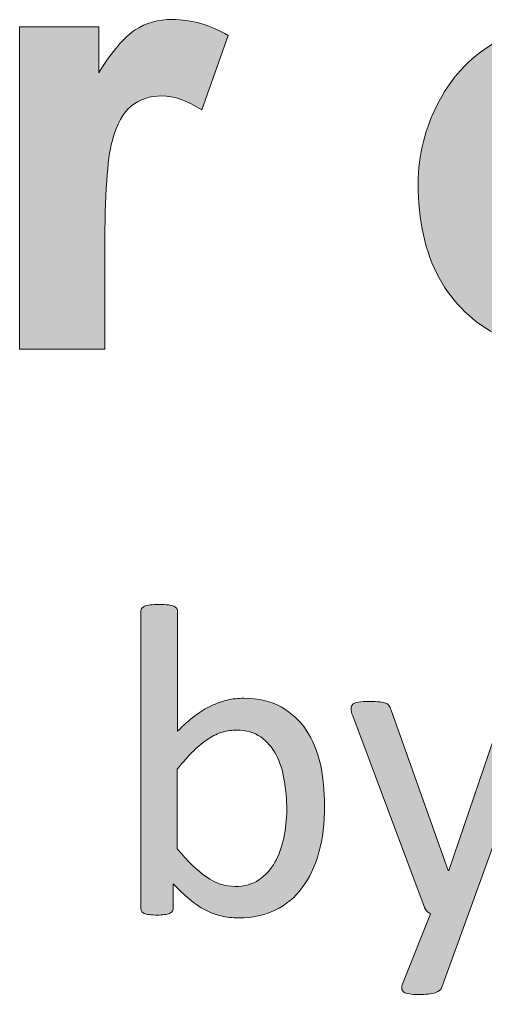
# Model space of a CAD drawing. Header units: inches. Extents: x 247 to 2765, y -1897 to -1110.
# Drawn here: x 681.23 to 685.27, y -1879.72 to -1871.26 of the extents above; entities that cross this region are included whole.
import ezdxf

# ---------------------------------------------------------------- set-up
doc = ezdxf.new("R2010")
doc.units = ezdxf.units.IN
doc.header["$MEASUREMENT"] = 0
doc.layers.add('Layer 1', color=7, linetype='Continuous')

# ---------------------------------------------------------------- blocks, each defined once
blk = doc.blocks.new('block 48')
at = {"layer": 'Layer 1', "true_color": 0x010202}
h = blk.add_hatch(color=98, dxfattribs=at)
h.dxf.hatch_style = 2
edge = h.paths.add_edge_path()
edge.add_spline(control_points=[(683.874, -1878.0855), (683.874, -1878.2357), (683.8582, -1878.3708), (683.8251, -1878.4896), (683.7917, -1878.6095), (683.7441, -1878.7122), (683.6804, -1878.7969), (683.6167, -1878.8817), (683.5398, -1878.9465), (683.4461, -1878.9919), (683.3538, -1879.0367), (683.2474, -1879.0595), (683.1295, -1879.0595), (683.0748, -1879.0595), (683.0224, -1879.054), (682.9755, -1879.0429), (682.9287, -1879.0319), (682.8825, -1879.014), (682.8377, -1878.9899), (682.7919, -1878.9668), (682.7471, -1878.9354), (682.702, -1878.8975), (682.6572, -1878.8596), (682.609, -1878.8149), (682.5601, -1878.7625), (682.5601, -1878.7625), (682.5601, -1878.9747), (682.5601, -1878.9747), (682.5601, -1878.985), (682.557, -1878.995), (682.5525, -1879.0016), (682.547, -1879.0099), (682.5387, -1879.0154), (682.5284, -1879.0202), (682.5167, -1879.026), (682.5022, -1879.0285), (682.485, -1879.0305), (682.4664, -1879.0333), (682.4457, -1879.0347), (682.4181, -1879.0347), (682.3926, -1879.0347), (682.3706, -1879.0333), (682.3527, -1879.0305), (682.3334, -1879.0285), (682.3189, -1879.0243), (682.3086, -1879.0202), (682.2969, -1879.0154), (682.2879, -1879.0109), (682.2851, -1879.0016), (682.281, -1878.994), (682.2796, -1878.985), (682.2796, -1878.9747), (682.2796, -1878.9747), (682.2796, -1876.4005), (682.2796, -1876.4005), (682.2796, -1876.3902), (682.2817, -1876.3812), (682.2858, -1876.373), (682.2913, -1876.3661), (682.2989, -1876.3592), (682.3113, -1876.3537), (682.3227, -1876.3489), (682.3396, -1876.3447), (682.3602, -1876.342), (682.3819, -1876.3399), (682.4071, -1876.3385), (682.4381, -1876.3385), (682.4708, -1876.3385), (682.4967, -1876.3392), (682.518, -1876.342), (682.5387, -1876.3447), (682.5545, -1876.3496), (682.5663, -1876.3537), (682.5773, -1876.3592), (682.5862, -1876.3654), (682.5907, -1876.373), (682.5966, -1876.3812), (682.598, -1876.3902), (682.598, -1876.4005), (682.598, -1876.4005), (682.598, -1877.4389), (682.598, -1877.4389), (682.6496, -1877.3865), (682.6992, -1877.3417), (682.7482, -1877.3059), (682.7971, -1877.269), (682.8439, -1877.2394), (682.8887, -1877.2184), (682.9356, -1877.1957), (682.9824, -1877.1791), (683.0282, -1877.1678), (683.0744, -1877.1581), (683.124, -1877.1526), (683.1743, -1877.1526), (683.2997, -1877.1526), (683.4079, -1877.1774), (683.4975, -1877.2281), (683.5864, -1877.279), (683.6594, -1877.3459), (683.7145, -1877.4289), (683.7703, -1877.5136), (683.8103, -1877.6125), (683.8372, -1877.7245), (683.8623, -1877.8396), (683.874, -1877.9591), (683.874, -1878.0855)], knot_values=[0, 0, 0, 0, 1, 1, 1, 2, 2, 2, 3, 3, 3, 4, 4, 4, 5, 5, 5, 6, 6, 6, 7, 7, 7, 8, 8, 8, 9, 9, 9, 10, 10, 10, 11, 11, 11, 12, 12, 12, 13, 13, 13, 14, 14, 14, 15, 15, 15, 16, 16, 16, 17, 17, 17, 18, 18, 18, 19, 19, 19, 20, 20, 20, 21, 21, 21, 22, 22, 22, 23, 23, 23, 24, 24, 24, 25, 25, 25, 26, 26, 26, 27, 27, 27, 28, 28, 28, 29, 29, 29, 30, 30, 30, 31, 31, 31, 32, 32, 32, 33, 33, 33, 34, 34, 34, 35, 35, 35, 35], degree=3, periodic=1)
edge = h.paths.add_edge_path()
edge.add_spline(control_points=[(683.5454, -1878.1217), (683.5454, -1878.0328), (683.5378, -1877.9467), (683.524, -1877.8644), (683.5102, -1877.781), (683.4875, -1877.7073), (683.453, -1877.6428), (683.4193, -1877.5774), (683.3745, -1877.5267), (683.3194, -1877.4882), (683.2639, -1877.4489), (683.1946, -1877.4289), (683.112, -1877.4289), (683.0706, -1877.4289), (683.0307, -1877.4351), (682.9893, -1877.4461), (682.9494, -1877.4578), (682.9084, -1877.4771), (682.867, -1877.504), (682.8253, -1877.5309), (682.7826, -1877.566), (682.7378, -1877.608), (682.6937, -1877.6508), (682.6458, -1877.7038), (682.5959, -1877.7679), (682.5959, -1877.7679), (682.5959, -1878.4597), (682.5959, -1878.4597), (682.6841, -1878.5665), (682.7681, -1878.6478), (682.8481, -1878.7036), (682.929, -1878.7597), (683.0121, -1878.7866), (683.0982, -1878.7866), (683.1791, -1878.7866), (683.247, -1878.7673), (683.3042, -1878.7287), (683.3607, -1878.6912), (683.4069, -1878.6392), (683.4434, -1878.5758), (683.4785, -1878.5124), (683.5047, -1878.4407), (683.5206, -1878.3629), (683.5364, -1878.2823), (683.5454, -1878.2027), (683.5454, -1878.1217)], knot_values=[0, 0, 0, 0, 1, 1, 1, 2, 2, 2, 3, 3, 3, 4, 4, 4, 5, 5, 5, 6, 6, 6, 7, 7, 7, 8, 8, 8, 9, 9, 9, 10, 10, 10, 11, 11, 11, 12, 12, 12, 13, 13, 13, 14, 14, 14, 15, 15, 15, 15], degree=3, periodic=1)
h = blk.add_hatch(color=98, dxfattribs=at)
h.dxf.hatch_style = 2
edge = h.paths.add_edge_path()
edge.add_spline(control_points=[(685.1232, -1879.0229), (685.1232, -1879.0229), (684.8924, -1879.6613), (684.8924, -1879.6613), (684.8852, -1879.682), (684.8662, -1879.6978), (684.8338, -1879.7089), (684.8021, -1879.7199), (684.7539, -1879.7247), (684.6912, -1879.7247), (684.6567, -1879.7247), (684.6302, -1879.7233), (684.6099, -1879.7199), (684.5892, -1879.7171), (684.5734, -1879.7116), (684.5623, -1879.704), (684.5513, -1879.6958), (684.5451, -1879.6858), (684.5437, -1879.673), (684.5431, -1879.6599), (684.5458, -1879.6448), (684.5527, -1879.6262), (684.5527, -1879.6262), (684.7921, -1879.0229), (684.7921, -1879.0229), (684.7808, -1879.0174), (684.7701, -1879.0109), (684.7587, -1878.9992), (684.7498, -1878.9875), (684.7415, -1878.9751), (684.7374, -1878.962), (684.7374, -1878.962), (684.1186, -1877.3059), (684.1186, -1877.3059), (684.1083, -1877.279), (684.1035, -1877.2566), (684.1035, -1877.2415), (684.1035, -1877.2263), (684.109, -1877.2139), (684.1186, -1877.205), (684.1283, -1877.1953), (684.1448, -1877.1898), (684.1689, -1877.1853), (684.1923, -1877.1819), (684.2227, -1877.1805), (684.2619, -1877.1805), (684.3005, -1877.1805), (684.3301, -1877.1812), (684.3536, -1877.1833), (684.3749, -1877.1853), (684.3915, -1877.1905), (684.4046, -1877.1943), (684.4177, -1877.1998), (684.4273, -1877.2067), (684.4328, -1877.2163), (684.439, -1877.2256), (684.4445, -1877.2387), (684.4514, -1877.2553), (684.4514, -1877.2553), (684.9461, -1878.6471), (684.9461, -1878.6471), (684.9461, -1878.6471), (684.9523, -1878.6471), (684.9523, -1878.6471), (684.9523, -1878.6471), (685.4302, -1877.2477), (685.4302, -1877.2477), (685.4374, -1877.2236), (685.4474, -1877.2077), (685.4584, -1877.1998), (685.4681, -1877.1926), (685.4846, -1877.1884), (685.5073, -1877.184), (685.5294, -1877.1805), (685.5611, -1877.1791), (685.6031, -1877.1791), (685.6396, -1877.1791), (685.6686, -1877.1805), (685.692, -1877.184), (685.714, -1877.1884), (685.7306, -1877.1936), (685.743, -1877.2036), (685.754, -1877.2108), (685.7595, -1877.2243), (685.7595, -1877.2401), (685.7595, -1877.2553), (685.7554, -1877.2756), (685.7485, -1877.298), (685.7485, -1877.298), (685.1232, -1879.0229), (685.1232, -1879.0229)], knot_values=[0, 0, 0, 0, 1, 1, 1, 2, 2, 2, 3, 3, 3, 4, 4, 4, 5, 5, 5, 6, 6, 6, 7, 7, 7, 8, 8, 8, 9, 9, 9, 10, 10, 10, 11, 11, 11, 12, 12, 12, 13, 13, 13, 14, 14, 14, 15, 15, 15, 16, 16, 16, 17, 17, 17, 18, 18, 18, 19, 19, 19, 20, 20, 20, 21, 21, 21, 22, 22, 22, 23, 23, 23, 24, 24, 24, 25, 25, 25, 26, 26, 26, 27, 27, 27, 28, 28, 28, 29, 29, 29, 30, 30, 30, 30], degree=3, periodic=1)
at = {"layer": 'Layer 1', "lineweight": 0}
for points, knots in [([(683.874, -1878.0855), (683.874, -1878.2357), (683.8582, -1878.3708), (683.8251, -1878.4896), (683.7917, -1878.6095), (683.7441, -1878.7122), (683.6804, -1878.7969), (683.6167, -1878.8817), (683.5398, -1878.9465), (683.4461, -1878.9919), (683.3538, -1879.0367), (683.2474, -1879.0595), (683.1295, -1879.0595), (683.0748, -1879.0595), (683.0224, -1879.054), (682.9755, -1879.0429), (682.9287, -1879.0319), (682.8825, -1879.014), (682.8377, -1878.9899), (682.7919, -1878.9668), (682.7471, -1878.9354), (682.702, -1878.8975), (682.6572, -1878.8596), (682.609, -1878.8149), (682.5601, -1878.7625), (682.5601, -1878.7625), (682.5601, -1878.9747), (682.5601, -1878.9747), (682.5601, -1878.985), (682.557, -1878.995), (682.5525, -1879.0016), (682.547, -1879.0099), (682.5387, -1879.0154), (682.5284, -1879.0202), (682.5167, -1879.026), (682.5022, -1879.0285), (682.485, -1879.0305), (682.4664, -1879.0333), (682.4457, -1879.0347), (682.4181, -1879.0347), (682.3926, -1879.0347), (682.3706, -1879.0333), (682.3527, -1879.0305), (682.3334, -1879.0285), (682.3189, -1879.0243), (682.3086, -1879.0202), (682.2969, -1879.0154), (682.2879, -1879.0109), (682.2851, -1879.0016), (682.281, -1878.994), (682.2796, -1878.985), (682.2796, -1878.9747), (682.2796, -1878.9747), (682.2796, -1876.4005), (682.2796, -1876.4005), (682.2796, -1876.3902), (682.2817, -1876.3812), (682.2858, -1876.373), (682.2913, -1876.3661), (682.2989, -1876.3592), (682.3113, -1876.3537), (682.3227, -1876.3489), (682.3396, -1876.3447), (682.3602, -1876.342), (682.3819, -1876.3399), (682.4071, -1876.3385), (682.4381, -1876.3385), (682.4708, -1876.3385), (682.4967, -1876.3392), (682.518, -1876.342), (682.5387, -1876.3447), (682.5545, -1876.3496), (682.5663, -1876.3537), (682.5773, -1876.3592), (682.5862, -1876.3654), (682.5907, -1876.373), (682.5966, -1876.3812), (682.598, -1876.3902), (682.598, -1876.4005), (682.598, -1876.4005), (682.598, -1877.4389), (682.598, -1877.4389), (682.6496, -1877.3865), (682.6992, -1877.3417), (682.7482, -1877.3059), (682.7971, -1877.269), (682.8439, -1877.2394), (682.8887, -1877.2184), (682.9356, -1877.1957), (682.9824, -1877.1791), (683.0282, -1877.1678), (683.0744, -1877.1581), (683.124, -1877.1526), (683.1743, -1877.1526), (683.2997, -1877.1526), (683.4079, -1877.1774), (683.4975, -1877.2281), (683.5864, -1877.279), (683.6594, -1877.3459), (683.7145, -1877.4289), (683.7703, -1877.5136), (683.8103, -1877.6125), (683.8372, -1877.7245), (683.8623, -1877.8396), (683.874, -1877.9591), (683.874, -1878.0855)], [0, 0, 0, 0, 1, 1, 1, 2, 2, 2, 3, 3, 3, 4, 4, 4, 5, 5, 5, 6, 6, 6, 7, 7, 7, 8, 8, 8, 9, 9, 9, 10, 10, 10, 11, 11, 11, 12, 12, 12, 13, 13, 13, 14, 14, 14, 15, 15, 15, 16, 16, 16, 17, 17, 17, 18, 18, 18, 19, 19, 19, 20, 20, 20, 21, 21, 21, 22, 22, 22, 23, 23, 23, 24, 24, 24, 25, 25, 25, 26, 26, 26, 27, 27, 27, 28, 28, 28, 29, 29, 29, 30, 30, 30, 31, 31, 31, 32, 32, 32, 33, 33, 33, 34, 34, 34, 35, 35, 35, 35]), ([(685.1232, -1879.0229), (685.1232, -1879.0229), (684.8924, -1879.6613), (684.8924, -1879.6613), (684.8852, -1879.682), (684.8662, -1879.6978), (684.8338, -1879.7089), (684.8021, -1879.7199), (684.7539, -1879.7247), (684.6912, -1879.7247), (684.6567, -1879.7247), (684.6302, -1879.7233), (684.6099, -1879.7199), (684.5892, -1879.7171), (684.5734, -1879.7116), (684.5623, -1879.704), (684.5513, -1879.6958), (684.5451, -1879.6858), (684.5437, -1879.673), (684.5431, -1879.6599), (684.5458, -1879.6448), (684.5527, -1879.6262), (684.5527, -1879.6262), (684.7921, -1879.0229), (684.7921, -1879.0229), (684.7808, -1879.0174), (684.7701, -1879.0109), (684.7587, -1878.9992), (684.7498, -1878.9875), (684.7415, -1878.9751), (684.7374, -1878.962), (684.7374, -1878.962), (684.1186, -1877.3059), (684.1186, -1877.3059), (684.1083, -1877.279), (684.1035, -1877.2566), (684.1035, -1877.2415), (684.1035, -1877.2263), (684.109, -1877.2139), (684.1186, -1877.205), (684.1283, -1877.1953), (684.1448, -1877.1898), (684.1689, -1877.1853), (684.1923, -1877.1819), (684.2227, -1877.1805), (684.2619, -1877.1805), (684.3005, -1877.1805), (684.3301, -1877.1812), (684.3536, -1877.1833), (684.3749, -1877.1853), (684.3915, -1877.1905), (684.4046, -1877.1943), (684.4177, -1877.1998), (684.4273, -1877.2067), (684.4328, -1877.2163), (684.439, -1877.2256), (684.4445, -1877.2387), (684.4514, -1877.2553), (684.4514, -1877.2553), (684.9461, -1878.6471), (684.9461, -1878.6471), (684.9461, -1878.6471), (684.9523, -1878.6471), (684.9523, -1878.6471), (684.9523, -1878.6471), (685.4302, -1877.2477), (685.4302, -1877.2477), (685.4374, -1877.2236), (685.4474, -1877.2077), (685.4584, -1877.1998), (685.4681, -1877.1926), (685.4846, -1877.1884), (685.5073, -1877.184), (685.5294, -1877.1805), (685.5611, -1877.1791), (685.6031, -1877.1791), (685.6396, -1877.1791), (685.6686, -1877.1805), (685.692, -1877.184), (685.714, -1877.1884), (685.7306, -1877.1936), (685.743, -1877.2036), (685.754, -1877.2108), (685.7595, -1877.2243), (685.7595, -1877.2401), (685.7595, -1877.2553), (685.7554, -1877.2756), (685.7485, -1877.298), (685.7485, -1877.298), (685.1232, -1879.0229), (685.1232, -1879.0229)], [0, 0, 0, 0, 1, 1, 1, 2, 2, 2, 3, 3, 3, 4, 4, 4, 5, 5, 5, 6, 6, 6, 7, 7, 7, 8, 8, 8, 9, 9, 9, 10, 10, 10, 11, 11, 11, 12, 12, 12, 13, 13, 13, 14, 14, 14, 15, 15, 15, 16, 16, 16, 17, 17, 17, 18, 18, 18, 19, 19, 19, 20, 20, 20, 21, 21, 21, 22, 22, 22, 23, 23, 23, 24, 24, 24, 25, 25, 25, 26, 26, 26, 27, 27, 27, 28, 28, 28, 29, 29, 29, 30, 30, 30, 30]), ([(683.5454, -1878.1217), (683.5454, -1878.0328), (683.5378, -1877.9467), (683.524, -1877.8644), (683.5102, -1877.781), (683.4875, -1877.7073), (683.453, -1877.6428), (683.4193, -1877.5774), (683.3745, -1877.5267), (683.3194, -1877.4882), (683.2639, -1877.4489), (683.1946, -1877.4289), (683.112, -1877.4289), (683.0706, -1877.4289), (683.0307, -1877.4351), (682.9893, -1877.4461), (682.9494, -1877.4578), (682.9084, -1877.4771), (682.867, -1877.504), (682.8253, -1877.5309), (682.7826, -1877.566), (682.7378, -1877.608), (682.6937, -1877.6508), (682.6458, -1877.7038), (682.5959, -1877.7679), (682.5959, -1877.7679), (682.5959, -1878.4597), (682.5959, -1878.4597), (682.6841, -1878.5665), (682.7681, -1878.6478), (682.8481, -1878.7036), (682.929, -1878.7597), (683.0121, -1878.7866), (683.0982, -1878.7866), (683.1791, -1878.7866), (683.247, -1878.7673), (683.3042, -1878.7287), (683.3607, -1878.6912), (683.4069, -1878.6392), (683.4434, -1878.5758), (683.4785, -1878.5124), (683.5047, -1878.4407), (683.5206, -1878.3629), (683.5364, -1878.2823), (683.5454, -1878.2027), (683.5454, -1878.1217)], [0, 0, 0, 0, 1, 1, 1, 2, 2, 2, 3, 3, 3, 4, 4, 4, 5, 5, 5, 6, 6, 6, 7, 7, 7, 8, 8, 8, 9, 9, 9, 10, 10, 10, 11, 11, 11, 12, 12, 12, 13, 13, 13, 14, 14, 14, 15, 15, 15, 15])]:
    blk.add_open_spline(points, degree=3, knots=knots, dxfattribs=at)
blk = doc.blocks.new('block 49')
at = {"layer": 'Layer 1', "true_color": 0x010101}
h = blk.add_hatch(color=18, dxfattribs=at)
h.dxf.hatch_style = 2
edge = h.paths.add_edge_path()
edge.add_spline(control_points=[(681.9668, -1874.1206), (681.9668, -1874.1206), (681.2261, -1874.1206), (681.2261, -1874.1206), (681.2261, -1874.1206), (681.2261, -1871.3228), (681.2261, -1871.3228), (681.2261, -1871.3228), (681.9138, -1871.3228), (681.9138, -1871.3228), (681.9138, -1871.3228), (681.9138, -1871.7204), (681.9138, -1871.7204), (682.0316, -1871.5326), (682.1377, -1871.4076), (682.2307, -1871.348), (682.3248, -1871.2884), (682.4312, -1871.2584), (682.5504, -1871.2584), (682.7196, -1871.2584), (682.8818, -1871.3049), (683.0382, -1871.3983), (683.0382, -1871.3983), (682.8095, -1872.0439), (682.8095, -1872.0439), (682.6844, -1871.9629), (682.5683, -1871.9216), (682.4622, -1871.9216), (682.3582, -1871.9216), (682.2707, -1871.9502), (682.1983, -1872.0074), (682.1267, -1872.0642), (682.0702, -1872.1676), (682.0295, -1872.3167), (681.9882, -1872.4662), (681.9668, -1872.7797), (681.9668, -1873.2548), (681.9668, -1873.2548), (681.9668, -1874.1206), (681.9668, -1874.1206)], knot_values=[0, 0, 0, 0, 1, 1, 1, 2, 2, 2, 3, 3, 3, 4, 4, 4, 5, 5, 5, 6, 6, 6, 7, 7, 7, 8, 8, 8, 9, 9, 9, 10, 10, 10, 11, 11, 11, 12, 12, 12, 13, 13, 13, 13], degree=3, periodic=1)
h = blk.add_hatch(color=18, dxfattribs=at)
h.dxf.hatch_style = 2
edge = h.paths.add_edge_path()
edge.add_spline(control_points=[(684.6857, -1872.6819), (684.6857, -1872.4359), (684.7467, -1872.1979), (684.8683, -1871.9681), (684.9895, -1871.7386), (685.1611, -1871.5629), (685.3837, -1871.442), (685.6055, -1871.3197), (685.8536, -1871.2591), (686.1275, -1871.2591), (686.5502, -1871.2591), (686.8981, -1871.3976), (687.1675, -1871.6715), (687.4383, -1871.9464), (687.5734, -1872.2947), (687.5734, -1872.7133), (687.5734, -1873.1367), (687.4359, -1873.4874), (687.1634, -1873.7657), (686.8909, -1874.0444), (686.5467, -1874.1836), (686.1319, -1874.1836), (685.8749, -1874.1836), (685.631, -1874.1254), (685.3981, -1874.0096), (685.1652, -1873.8939), (684.9889, -1873.7237), (684.8676, -1873.5008), (684.7463, -1873.2779), (684.6857, -1873.0037), (684.6857, -1872.6819)], knot_values=[0, 0, 0, 0, 1, 1, 1, 2, 2, 2, 3, 3, 3, 4, 4, 4, 5, 5, 5, 6, 6, 6, 7, 7, 7, 8, 8, 8, 9, 9, 9, 10, 10, 10, 10], degree=3, periodic=1)
edge = h.paths.add_edge_path()
edge.add_spline(control_points=[(685.4443, -1872.7215), (685.4443, -1872.9992), (685.5108, -1873.2118), (685.6424, -1873.3592), (685.7747, -1873.5067), (685.9366, -1873.5804), (686.1306, -1873.5804), (686.3235, -1873.5804), (686.4854, -1873.5067), (686.6163, -1873.3592), (686.7472, -1873.2118), (686.8127, -1872.9982), (686.8127, -1872.7164), (686.8127, -1872.4435), (686.7472, -1872.2316), (686.6163, -1872.0842), (686.4854, -1871.9364), (686.3235, -1871.8627), (686.1306, -1871.8627), (685.9369, -1871.8627), (685.774, -1871.9364), (685.6424, -1872.0842), (685.5108, -1872.2306), (685.4443, -1872.4442), (685.4443, -1872.7215)], knot_values=[0, 0, 0, 0, 1, 1, 1, 2, 2, 2, 3, 3, 3, 4, 4, 4, 5, 5, 5, 6, 6, 6, 7, 7, 7, 8, 8, 8, 8], degree=3, periodic=1)
at = {"layer": 'Layer 1', "lineweight": 0}
for points, knots in [([(681.9668, -1874.1206), (681.9668, -1874.1206), (681.2261, -1874.1206), (681.2261, -1874.1206), (681.2261, -1874.1206), (681.2261, -1871.3228), (681.2261, -1871.3228), (681.2261, -1871.3228), (681.9138, -1871.3228), (681.9138, -1871.3228), (681.9138, -1871.3228), (681.9138, -1871.7204), (681.9138, -1871.7204), (682.0316, -1871.5326), (682.1377, -1871.4076), (682.2307, -1871.348), (682.3248, -1871.2884), (682.4312, -1871.2584), (682.5504, -1871.2584), (682.7196, -1871.2584), (682.8818, -1871.3049), (683.0382, -1871.3983), (683.0382, -1871.3983), (682.8095, -1872.0439), (682.8095, -1872.0439), (682.6844, -1871.9629), (682.5683, -1871.9216), (682.4622, -1871.9216), (682.3582, -1871.9216), (682.2707, -1871.9502), (682.1983, -1872.0074), (682.1267, -1872.0642), (682.0702, -1872.1676), (682.0295, -1872.3167), (681.9882, -1872.4662), (681.9668, -1872.7797), (681.9668, -1873.2548), (681.9668, -1873.2548), (681.9668, -1874.1206), (681.9668, -1874.1206)], [0, 0, 0, 0, 1, 1, 1, 2, 2, 2, 3, 3, 3, 4, 4, 4, 5, 5, 5, 6, 6, 6, 7, 7, 7, 8, 8, 8, 9, 9, 9, 10, 10, 10, 11, 11, 11, 12, 12, 12, 13, 13, 13, 13]), ([(684.6857, -1872.6819), (684.6857, -1872.4359), (684.7467, -1872.1979), (684.8683, -1871.9681), (684.9895, -1871.7386), (685.1611, -1871.5629), (685.3837, -1871.442), (685.6055, -1871.3197), (685.8536, -1871.2591), (686.1275, -1871.2591), (686.5502, -1871.2591), (686.8981, -1871.3976), (687.1675, -1871.6715), (687.4383, -1871.9464), (687.5734, -1872.2947), (687.5734, -1872.7133), (687.5734, -1873.1367), (687.4359, -1873.4874), (687.1634, -1873.7657), (686.8909, -1874.0444), (686.5467, -1874.1836), (686.1319, -1874.1836), (685.8749, -1874.1836), (685.631, -1874.1254), (685.3981, -1874.0096), (685.1652, -1873.8939), (684.9889, -1873.7237), (684.8676, -1873.5008), (684.7463, -1873.2779), (684.6857, -1873.0037), (684.6857, -1872.6819)], [0, 0, 0, 0, 1, 1, 1, 2, 2, 2, 3, 3, 3, 4, 4, 4, 5, 5, 5, 6, 6, 6, 7, 7, 7, 8, 8, 8, 9, 9, 9, 10, 10, 10, 10])]:
    blk.add_open_spline(points, degree=3, knots=knots, dxfattribs=at)
blk = doc.blocks.new('block 42')
at = {"layer": 'Layer 1'}
for name in ['block 49', 'block 48']:
    blk.add_blockref(name, (0, 0), dxfattribs=at)

msp = doc.modelspace()

# ---------------------------------------------------------------- block references
at = {"layer": 'Layer 1'}
msp.add_blockref('block 42', (0, 0), dxfattribs=at)

doc.saveas('drawing.dxf')
